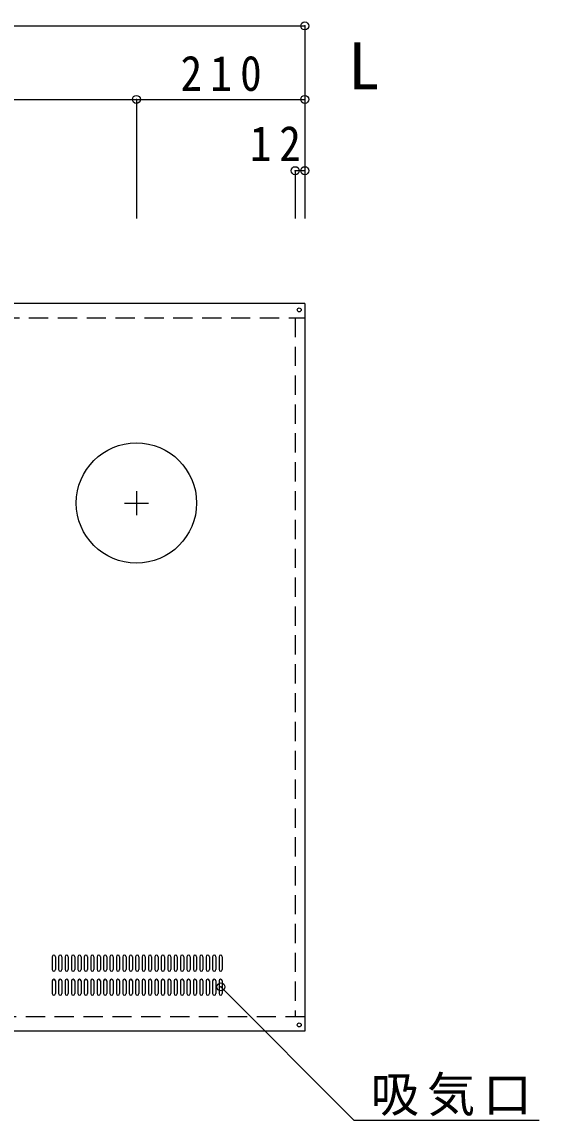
# Model space of a CAD drawing. Units: millimetres at full size, sheet at 1:20; details may follow other scales. Extents: x -3527 to 4553, y -2654 to 2966.
# Drawn here: x 2291 to 2936, y -93 to 1276 of the extents above; entities that cross this region are included whole.
import ezdxf
from ezdxf.enums import TextEntityAlignment as Align

# ---------------------------------------------------------------- set-up
doc = ezdxf.new("R2010")
doc.units = ezdxf.units.MM
doc.header["$LTSCALE"] = 20
doc.header["$PDMODE"] = 32
doc.header["$PDSIZE"] = 10
doc.linetypes.add('CHAIN1', pattern=[8, 5, -1, 1, -1])
doc.linetypes.add('DASHED1', pattern=[1.8, 1.2, -0.6])
doc.layers.add('0-0', color=4, linetype='Continuous')
doc.styles.add('ＭＳ ゴシック', font='')
doc.styles.get('ＭＳ ゴシック').set_extended_font_data('MS Gothic')

msp = doc.modelspace()

# ---------------------------------------------------------------- linework, layer by layer
at = {"layer": '0-0'}
for p, q in [((824.2, 1271.36), (2644.2, 1271.36)), ((2644.2, 1271.36), (2644.2, 1031.25)), ((1979.2, 1179.72), (2434.2, 1179.72)), ((2434.2, 1179.72), (2434.2, 1031.25)), ((2644.2, 1179.72), (2644.2, 1031.25)), ((2644.2, 1179.72), (2644.2, 1031.25)), ((2644.2, 1179.72), (2644.2, 1031.25)), ((2644.2, 1090.83), (2632.2, 1090.83)), ((2632.2, 1090.83), (2632.2, 1031.25)), ((2644.2, 1090.83), (2644.2, 1031.25)), ((2329.2, 110.2), (2329.2, 94.2)), ((2333.2, 110.2), (2333.2, 94.2)), ((2337.2, 110.2), (2337.2, 94.2)), ((2341.2, 110.2), (2341.2, 94.2)), ((2345.2, 110.2), (2345.2, 94.2)), ((2349.2, 110.2), (2349.2, 94.2)), ((2353.2, 110.2), (2353.2, 94.2)), ((2357.2, 110.2), (2357.2, 94.2)), ((2361.2, 110.2), (2361.2, 94.2)), ((2365.2, 110.2), (2365.2, 94.2)), ((2369.2, 110.2), (2369.2, 94.2)), ((2373.2, 110.2), (2373.2, 94.2)), ((2377.2, 110.2), (2377.2, 94.2)), ((2381.2, 110.2), (2381.2, 94.2)), ((2385.2, 110.2), (2385.2, 94.2)), ((2389.2, 110.2), (2389.2, 94.2)), ((2393.2, 110.2), (2393.2, 94.2)), ((2397.2, 110.2), (2397.2, 94.2)), ((2401.2, 110.2), (2401.2, 94.2)), ((2405.2, 110.2), (2405.2, 94.2)), ((2409.2, 110.2), (2409.2, 94.2)), ((2413.2, 110.2), (2413.2, 94.2)), ((2417.2, 110.2), (2417.2, 94.2)), ((2421.2, 110.2), (2421.2, 94.2)), ((2425.2, 110.2), (2425.2, 94.2)), ((2429.2, 110.2), (2429.2, 94.2)), ((2433.2, 110.2), (2433.2, 94.2)), ((2437.2, 110.2), (2437.2, 94.2)), ((2441.2, 110.2), (2441.2, 94.2)), ((2445.2, 110.2), (2445.2, 94.2)), ((2449.2, 110.2), (2449.2, 94.2)), ((2453.2, 110.2), (2453.2, 94.2)), ((2457.2, 110.2), (2457.2, 94.2)), ((2461.2, 110.2), (2461.2, 94.2)), ((2465.2, 110.2), (2465.2, 94.2)), ((2469.2, 110.2), (2469.2, 94.2)), ((2473.2, 110.2), (2473.2, 94.2)), ((2477.2, 110.2), (2477.2, 94.2)), ((2481.2, 110.2), (2481.2, 94.2)), ((2485.2, 110.2), (2485.2, 94.2)), ((2489.2, 110.2), (2489.2, 94.2)), ((2493.2, 110.2), (2493.2, 94.2)), ((2497.2, 110.2), (2497.2, 94.2)), ((2501.2, 110.2), (2501.2, 94.2)), ((2505.2, 110.2), (2505.2, 94.2)), ((2509.2, 110.2), (2509.2, 94.2)), ((2513.2, 110.2), (2513.2, 94.2)), ((2517.2, 110.2), (2517.2, 94.2)), ((2521.2, 110.2), (2521.2, 94.2)), ((2525.2, 110.2), (2525.2, 94.2)), ((2529.2, 110.2), (2529.2, 94.2)), ((2533.2, 110.2), (2533.2, 94.2)), ((2537.2, 110.2), (2537.2, 94.2)), ((2541.2, 110.2), (2541.2, 94.2)), ((2329.2, 80.2), (2329.2, 64.2)), ((2333.2, 80.2), (2333.2, 64.2)), ((2337.2, 80.2), (2337.2, 64.2)), ((2341.2, 80.2), (2341.2, 64.2)), ((2345.2, 80.2), (2345.2, 64.2)), ((2349.2, 80.2), (2349.2, 64.2)), ((2353.2, 80.2), (2353.2, 64.2)), ((2357.2, 80.2), (2357.2, 64.2)), ((2361.2, 80.2), (2361.2, 64.2)), ((2365.2, 80.2), (2365.2, 64.2)), ((2369.2, 80.2), (2369.2, 64.2)), ((2373.2, 80.2), (2373.2, 64.2)), ((2377.2, 80.2), (2377.2, 64.2)), ((2381.2, 80.2), (2381.2, 64.2)), ((2385.2, 80.2), (2385.2, 64.2)), ((2389.2, 80.2), (2389.2, 64.2)), ((2393.2, 80.2), (2393.2, 64.2)), ((2397.2, 80.2), (2397.2, 64.2)), ((2401.2, 80.2), (2401.2, 64.2)), ((2405.2, 80.2), (2405.2, 64.2)), ((2409.2, 80.2), (2409.2, 64.2)), ((2413.2, 80.2), (2413.2, 64.2)), ((2417.2, 80.2), (2417.2, 64.2)), ((2421.2, 80.2), (2421.2, 64.2)), ((2425.2, 80.2), (2425.2, 64.2)), ((2429.2, 80.2), (2429.2, 64.2)), ((2433.2, 80.2), (2433.2, 64.2)), ((2437.2, 80.2), (2437.2, 64.2)), ((2441.2, 80.2), (2441.2, 64.2)), ((2445.2, 80.2), (2445.2, 64.2)), ((2449.2, 80.2), (2449.2, 64.2)), ((2453.2, 80.2), (2453.2, 64.2)), ((2457.2, 80.2), (2457.2, 64.2)), ((2461.2, 80.2), (2461.2, 64.2)), ((2465.2, 80.2), (2465.2, 64.2)), ((2469.2, 80.2), (2469.2, 64.2)), ((2473.2, 80.2), (2473.2, 64.2)), ((2477.2, 80.2), (2477.2, 64.2)), ((2481.2, 80.2), (2481.2, 64.2)), ((2485.2, 80.2), (2485.2, 64.2)), ((2489.2, 80.2), (2489.2, 64.2)), ((2493.2, 80.2), (2493.2, 64.2)), ((2497.2, 80.2), (2497.2, 64.2)), ((2501.2, 80.2), (2501.2, 64.2)), ((2505.2, 80.2), (2505.2, 64.2)), ((2509.2, 80.2), (2509.2, 64.2)), ((2513.2, 80.2), (2513.2, 64.2)), ((2517.2, 80.2), (2517.2, 64.2)), ((2521.2, 80.2), (2521.2, 64.2)), ((2525.2, 80.2), (2525.2, 64.2)), ((2529.2, 80.2), (2529.2, 64.2)), ((2533.2, 80.2), (2533.2, 64.2)), ((2537.2, 80.2), (2537.2, 64.2)), ((2541.2, 80.2), (2541.2, 64.2))]:
    msp.add_line(p, q, dxfattribs=at)
at = {"layer": '0-0', "color": 7}
for p, q in [((2644.2, 925.2), (824.2, 925.2)), ((2644.2, 925.2), (2644.2, 907.2)), ((2644.2, 907.2), (2644.2, 17.2)), ((2644.2, 17.2), (824.2, 17.2))]:
    msp.add_line(p, q, dxfattribs=at)
at = {"layer": '0-0', "color": 7, "linetype": 'DASHED1'}
for p, q in [((824.2, 907.2), (2644.2, 907.2)), ((2632.2, 907.2), (2632.2, 35.2)), ((2644.2, 35.2), (824.2, 35.2))]:
    msp.add_line(p, q, dxfattribs=at)
at = {"layer": '0-0', "linetype": 'CHAIN1'}
for p, q in [((2434.2, 691.2), (2434.2, 661.2)), ((2419.2, 676.2), (2449.2, 676.2))]:
    msp.add_line(p, q, dxfattribs=at)
at = {"layer": '0-0'}
for points in [[(2434.2, 1179.72), (2644.2, 1179.72), (2644.2, 1031.25)], [(2539.55, 72.51), (2705.55, -93.49), (2936.34, -93.49)]]:
    msp.add_lwpolyline(points, dxfattribs=at)
for centre, radius in [((2637.2, 917.2), 2.5), ((2434.2, 676.2), 75), ((2637.2, 25.2), 2.5)]:
    msp.add_circle(centre, radius, dxfattribs=at)
for centre, start, end in [((2331.2, 110.2), 0, 180), ((2339.2, 110.2), 0, 180), ((2347.2, 110.2), 0, 180), ((2355.2, 110.2), 0, 180), ((2363.2, 110.2), 0, 180), ((2371.2, 110.2), 0, 180), ((2379.2, 110.2), 0, 180), ((2387.2, 110.2), 0, 180), ((2395.2, 110.2), 0, 180), ((2403.2, 110.2), 0, 180), ((2411.2, 110.2), 0, 180), ((2419.2, 110.2), 0, 180), ((2427.2, 110.2), 0, 180), ((2435.2, 110.2), 0, 180), ((2443.2, 110.2), 0, 180), ((2451.2, 110.2), 0, 180), ((2459.2, 110.2), 0, 180), ((2467.2, 110.2), 0, 180), ((2475.2, 110.2), 0, 180), ((2483.2, 110.2), 0, 180), ((2491.2, 110.2), 0, 180), ((2499.2, 110.2), 0, 180), ((2507.2, 110.2), 0, 180), ((2515.2, 110.2), 0, 180), ((2523.2, 110.2), 0, 180), ((2531.2, 110.2), 0, 180), ((2539.2, 110.2), 0, 180), ((2331.2, 94.2), 180, 0), ((2331.2, 80.2), 0, 180), ((2339.2, 94.2), 180, 0), ((2339.2, 80.2), 0, 180), ((2347.2, 94.2), 180, 0), ((2347.2, 80.2), 0, 180), ((2355.2, 94.2), 180, 0), ((2355.2, 80.2), 0, 180), ((2363.2, 94.2), 180, 0), ((2363.2, 80.2), 0, 180), ((2371.2, 94.2), 180, 0), ((2371.2, 80.2), 0, 180), ((2379.2, 94.2), 180, 0), ((2379.2, 80.2), 0, 180), ((2387.2, 94.2), 180, 0), ((2387.2, 80.2), 0, 180), ((2395.2, 94.2), 180, 0), ((2395.2, 80.2), 0, 180), ((2403.2, 94.2), 180, 0), ((2403.2, 80.2), 0, 180), ((2411.2, 94.2), 180, 0), ((2411.2, 80.2), 0, 180), ((2419.2, 94.2), 180, 0), ((2419.2, 80.2), 0, 180), ((2427.2, 94.2), 180, 0), ((2427.2, 80.2), 0, 180), ((2435.2, 94.2), 180, 0), ((2435.2, 80.2), 0, 180), ((2443.2, 94.2), 180, 0), ((2443.2, 80.2), 0, 180), ((2451.2, 94.2), 180, 0), ((2451.2, 80.2), 0, 180), ((2459.2, 94.2), 180, 0), ((2459.2, 80.2), 0, 180), ((2467.2, 94.2), 180, 0), ((2467.2, 80.2), 0, 180), ((2475.2, 94.2), 180, 0), ((2475.2, 80.2), 0, 180), ((2483.2, 94.2), 180, 0), ((2483.2, 80.2), 0, 180), ((2491.2, 94.2), 180, 0), ((2491.2, 80.2), 0, 180), ((2499.2, 94.2), 180, 0), ((2499.2, 80.2), 0, 180), ((2507.2, 94.2), 180, 0), ((2507.2, 80.2), 0, 180), ((2515.2, 94.2), 180, 0), ((2515.2, 80.2), 0, 180), ((2523.2, 94.2), 180, 0), ((2523.2, 80.2), 0, 180), ((2531.2, 94.2), 180, 0), ((2531.2, 80.2), 0, 180), ((2539.2, 94.2), 180, 0), ((2539.2, 80.2), 0, 180), ((2331.2, 64.2), 180, 0), ((2339.2, 64.2), 180, 0), ((2347.2, 64.2), 180, 0), ((2355.2, 64.2), 180, 0), ((2363.2, 64.2), 180, 0), ((2371.2, 64.2), 180, 0), ((2379.2, 64.2), 180, 0), ((2387.2, 64.2), 180, 0), ((2395.2, 64.2), 180, 0), ((2403.2, 64.2), 180, 0), ((2411.2, 64.2), 180, 0), ((2419.2, 64.2), 180, 0), ((2427.2, 64.2), 180, 0), ((2435.2, 64.2), 180, 0), ((2443.2, 64.2), 180, 0), ((2451.2, 64.2), 180, 0), ((2459.2, 64.2), 180, 0), ((2467.2, 64.2), 180, 0), ((2475.2, 64.2), 180, 0), ((2483.2, 64.2), 180, 0), ((2491.2, 64.2), 180, 0), ((2499.2, 64.2), 180, 0), ((2507.2, 64.2), 180, 0), ((2515.2, 64.2), 180, 0), ((2523.2, 64.2), 180, 0), ((2531.2, 64.2), 180, 0), ((2539.2, 64.2), 180, 0)]:
    msp.add_arc(centre, 2, start, end, dxfattribs=at)
at = {"layer": '0-0', "color": 5}
for p in [(2644.2, 1271.36), (2434.2, 1179.72), (2644.2, 1179.72), (2632.2, 1090.83), (2644.2, 1090.83), (2539.55, 72.51)]:
    msp.add_point(p, dxfattribs=at)

# ---------------------------------------------------------------- texts
at = {"layer": '0-0', "color": 7, "style": 'ＭＳ ゴシック'}
msp.add_text('L', height=58.65, dxfattribs=at).set_placement((2698.18, 1174.8), align=Align.BOTTOM_LEFT)
at = {"layer": '0-0', "color": 7, "char_height": 43.99, "attachment_point": 7, "style": 'ＭＳ ゴシック'}
for s, insert in [('\\T1.38;\\W0.9;210', (2489.2, 1189.72)), ('\\T1.36;\\W0.9;12', (2575.68, 1102.78)), ('\\T1.17;吸気口', (2726.5, -88.74))]:
    msp.add_mtext(s, dxfattribs=dict(at, insert=insert))

doc.saveas('drawing.dxf')
